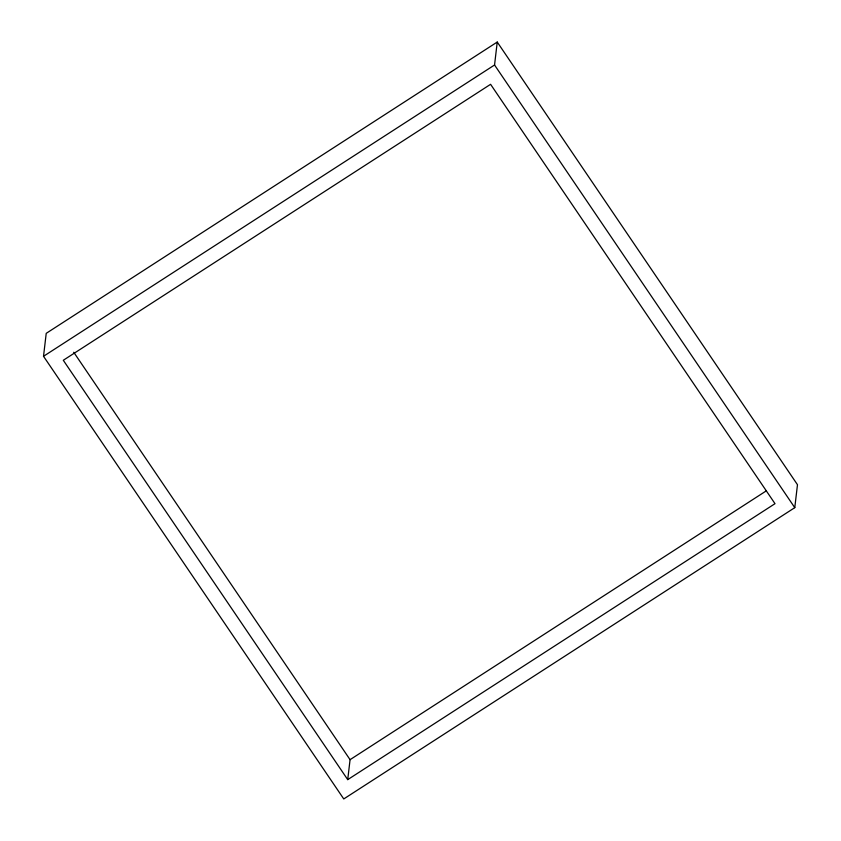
<?xml version="1.0" encoding="UTF-8"?>
<svg xmlns="http://www.w3.org/2000/svg" width="841" height="841" viewBox="0 0 841 841"><rect width="100%" height="100%" fill="white"/><g stroke="black" fill="none" stroke-linecap="round" stroke-linejoin="round"><path stroke-width="1.26" d="M43.522 356.29L46.223 333.341L497.241 42.05L797.478 484.71L794.777 507.659L343.759 798.95L43.522 356.29L494.55 64.999L497.241 42.05M347.722 779.639L63.296 360.274L490.587 84.31L775.003 503.675L347.722 779.639L350.066 759.675L73.745 352.263M350.066 759.675L766.34 490.829M494.55 64.999L794.777 507.659"/></g></svg>
